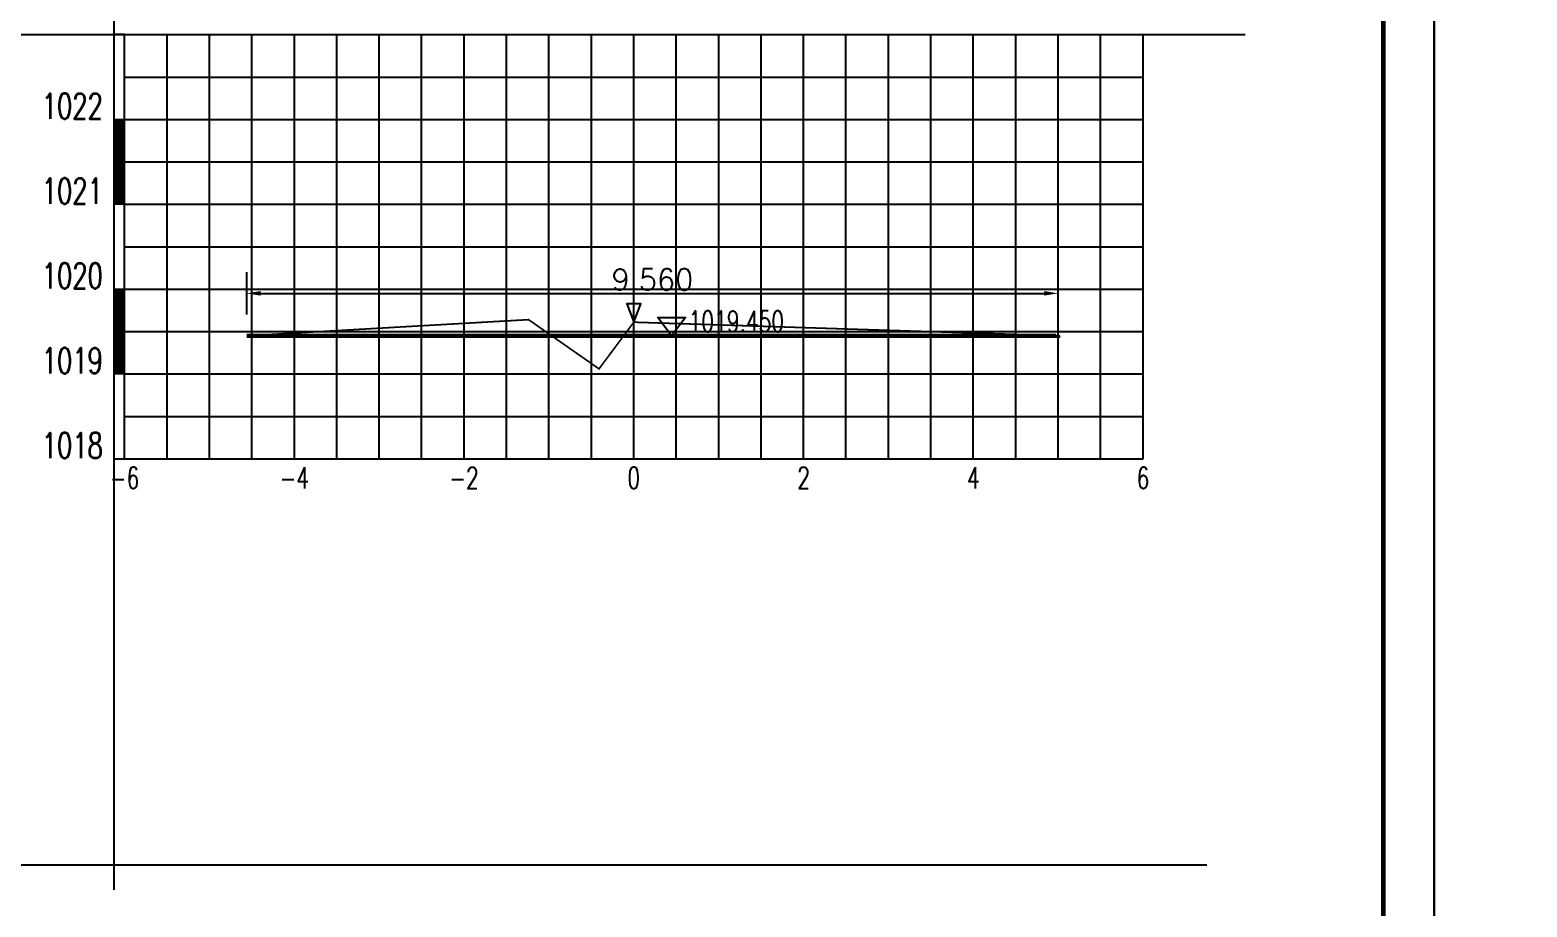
# Model space of a CAD drawing. Extents: x 695776 to 1250176, y 4443437 to 9025597.
# Drawn here: x 736738 to 754379, y 4610918 to 4621257 of the extents above; entities that cross this region are included whole.
import ezdxf
from ezdxf.enums import TextEntityAlignment as Align

# ---------------------------------------------------------------- set-up
doc = ezdxf.new("R2010")
doc.units = 0
doc.header["$LTSCALE"] = 0.5
doc.header["$PDSIZE"] = 0.2
doc.linetypes.add('ACAD_ISO07W100', pattern=[3.5, 0.5, -3])
doc.linetypes.add('CENTER2', pattern=[28.575, 19.05, -3.175, 3.175, -3.175])
doc.layers.get('0').update_dxf_attribs({"linetype": 'CONTINUOUS'})
doc.layers.get('Defpoints').update_dxf_attribs({"linetype": 'CONTINUOUS'})
for name, color, linetype in [('KEDU', 7, 'CONTINUOUS'), ('MIGE', 4, 'ACAD_ISO07W100'), ('MIGE1', 11, 'CONTINUOUS'), ('SANJIAO', 212, 'CONTINUOUS'), ('SHEJI', 1, 'CONTINUOUS'), ('YUANSHI', 2, 'CONTINUOUS'), ('YUANSHI1', 73, 'CONTINUOUS'), ('ZHOUXIAN', 20, 'CENTER2'), ('图框', 7, 'CONTINUOUS'), ('辅助线', 3, 'CONTINUOUS')]:
    doc.layers.add(name, color=color, linetype=linetype)
doc.styles.get("Standard").update_dxf_attribs({"font": 'rs.shx', "bigfont": 'hztxt.shx'})
doc.dimstyles.get("Standard").update_dxf_attribs({"dimtxt": 0.18, "dimasz": 0.18, "dimexe": 0.18, "dimexo": 0.0625, "dimgap": 0.09, "dimtad": 0, "dimtih": 1, "dimtoh": 1, "dimdec": 4, "dimzin": 0, "dimdsep": 46, "dimtxsty": 'Standard', "dimcen": 0.09, "dimadec": 0, "dimazin": 0, "dimtfac": 1, "dimtdec": 4, "dimtofl": 0, "dimtmove": 0, "dimatfit": 3, "dimfxl": 0, "dimtolj": 1, "dimtzin": 0, "dimarcsym": 0})

# ---------------------------------------------------------------- blocks, each defined once
blk = doc.blocks.new('zhunghao')
blk.add_lwpolyline([(0, 0), (0.326, 0.863), (-0.326, 0.863), (0, 0)])
blk = doc.blocks.new('ele_sym08')
blk.add_line((0, 0), (5.597, 0))
blk.add_lwpolyline([(0.901, -0.002), (0.249, 0.861), (1.553, 0.861), (0.901, -0.002)])
at = {"width": 0.7}
blk.add_attdef('ELEVAT', (1.703, 0.181), '', height=1, dxfattribs=at)
blk = doc.blocks.new('*D600')
at = {"color": 0, "lineweight": -2}
for p, q in [((739293, 4617902), (739293, 4618402)), ((748853, 4617902), (748853, 4618402)), ((739456, 4618152), (748691, 4618152))]:
    blk.add_line(p, q, dxfattribs=at)
at = {"color": 0}
for points in [[(739456, 4618179), (739456, 4618125), (739293, 4618152)], [(748691, 4618179), (748691, 4618125), (748853, 4618152)]]:
    blk.add_solid(points, dxfattribs=at)
at = {"layer": 'Defpoints', "color": 0}
for p in [(748853, 4618152), (739293, 4617652), (748853, 4617652)]:
    blk.add_point(p, dxfattribs=at)
at = {"color": 0, "insert": (744073, 4618314), "char_height": 250, "attachment_point": 5}
blk.add_mtext('\\A1;9.560', dxfattribs=at)
blk = doc.blocks.new('bc1_100')
blk.add_lwpolyline([(0.064, 1), (-0.063, 1), (-0.063, 0), (0.064, 0)], close=True)
at = {"width": 0.7}
blk.add_attdef('BC', text='', height=0.3, dxfattribs=at).set_placement((-0.193, 0.007), align=Align.RIGHT)
blk = doc.blocks.new('bc0_100')
for p, q in [((-0.063, 1), (-0.063, 0)), ((0.063, 0), (0.063, 1))]:
    blk.add_line(p, q)
at = {"const_width": 0.126}
blk.add_lwpolyline([(0, 1), (0, 0)], dxfattribs=at)
at = {"width": 0.7}
blk.add_attdef('BC', text='', height=0.3, dxfattribs=at).set_placement((-0.193, 0.007), align=Align.RIGHT)

msp = doc.modelspace()

# ---------------------------------------------------------------- linework, layer by layer
at = {"layer": 'MIGE', "linetype": 'Continuous'}
for p, q in [((738353.446, 4616201.7532), (738353.446, 4621201.7532)), ((739353.446, 4616201.7532), (739353.446, 4621201.7532)), ((740353.446, 4616201.7532), (740353.446, 4621201.7532)), ((741353.446, 4616201.7532), (741353.446, 4621201.7532)), ((742353.446, 4616201.7532), (742353.446, 4621201.7532)), ((743353.446, 4616201.7532), (743353.446, 4621201.7532)), ((744353.446, 4616201.7532), (744353.446, 4621201.7532)), ((745353.446, 4616201.7532), (745353.446, 4621201.7532)), ((746353.446, 4616201.7532), (746353.446, 4621201.7532)), ((747353.446, 4616201.7532), (747353.446, 4621201.7532)), ((748353.446, 4616201.7532), (748353.446, 4621201.7532)), ((749353.446, 4616201.7532), (749353.446, 4621201.7532)), ((737853.446, 4620701.7532), (749853.446, 4620701.7532)), ((737853.446, 4619701.7532), (749853.446, 4619701.7532)), ((737853.446, 4618701.7532), (749853.446, 4618701.7532)), ((737853.446, 4617701.7532), (749853.446, 4617701.7532)), ((737853.446, 4616701.7532), (749853.446, 4616701.7532))]:
    msp.add_line(p, q, dxfattribs=at)
at = {"layer": 'MIGE1'}
for p, q in [((737853.446, 4621201.7532), (749853.446, 4621201.7532)), ((737853.446, 4616201.7532), (737853.446, 4621201.7532)), ((738853.446, 4616201.7532), (738853.446, 4621201.7532)), ((739853.446, 4616201.7532), (739853.446, 4621201.7532)), ((740853.446, 4616201.7532), (740853.446, 4621201.7532)), ((741853.446, 4616201.7532), (741853.446, 4621201.7532)), ((742853.446, 4616201.7532), (742853.446, 4621201.7532)), ((743853.446, 4616201.7532), (743853.446, 4621201.7532)), ((744853.446, 4616201.7532), (744853.446, 4621201.7532)), ((745853.446, 4616201.7532), (745853.446, 4621201.7532)), ((746853.446, 4616201.7532), (746853.446, 4621201.7532)), ((747853.446, 4616201.7532), (747853.446, 4621201.7532)), ((748853.446, 4616201.7532), (748853.446, 4621201.7532)), ((749853.446, 4616201.7532), (749853.446, 4621201.7532)), ((737853.446, 4620201.7532), (749853.446, 4620201.7532)), ((737853.446, 4619201.7532), (749853.446, 4619201.7532)), ((737853.446, 4618201.7532), (749853.446, 4618201.7532)), ((737853.446, 4617201.7532), (749853.446, 4617201.7532)), ((737853.446, 4616201.7532), (749853.446, 4616201.7532))]:
    msp.add_line(p, q, dxfattribs=at)
at = {"layer": 'SHEJI', "const_width": 50}
msp.add_lwpolyline([(739293.446, 4617651.7532), (742885.3425, 4617651.7532), (743734.1732, 4617651.7532), (743853.446, 4617651.7532), (748853.446, 4617651.7532), (748853.446, 4617652.3907)], dxfattribs=at)
at = {"layer": 'YUANSHI', "const_width": 20}
for points in [[(739293.446, 4617651.7532), (742613.446, 4617841.7532), (742885.3425, 4617651.7532)], [(743734.1732, 4617651.7532), (743853.446, 4617811.7532), (748853.446, 4617652.3907)], [(748853.446, 4617652.3907), (748873.446, 4617651.7532)]]:
    msp.add_lwpolyline(points, dxfattribs=at)
at = {"layer": 'YUANSHI1', "const_width": 20}
msp.add_lwpolyline([(742885.3425, 4617651.7532), (743443.446, 4617261.7532), (743734.1732, 4617651.7532)], dxfattribs=at)
at = {"layer": 'ZHOUXIAN'}
msp.add_line((743853.446, 4616761.7532), (743853.446, 4618341.7532), dxfattribs=at)
at = {"layer": '图框', "linetype": 'Continuous', "lineweight": -2, "flags": 128}
for points in [[(702884.361, 4636624.2316), (702884.361, 4600984.2316), (753284.361, 4600984.2316), (753284.361, 4636624.2316), (702884.361, 4636624.2316)], [(753284.361, 4636624.2316), (753284.361, 4600984.2316), (803684.361, 4600984.2316), (803684.361, 4636624.2316), (753284.361, 4636624.2316)]]:
    msp.add_lwpolyline(points, dxfattribs=at)
at = {"layer": '图框', "linetype": 'Continuous', "lineweight": 60, "flags": 128}
msp.add_lwpolyline([(705884.361, 4636024.2316), (752684.361, 4636024.2316), (752684.361, 4601584.2316), (705884.361, 4601584.2316), (705884.361, 4636024.2316)], dxfattribs=at)
at = {"layer": '辅助线'}
for points in [[(737727.2504, 4631798.018), (737727.2504, 4611120.6194)], [(708600.2452, 4621201.7532), (751055.5868, 4621201.7532)], [(708600.2452, 4611415.4696), (750605.5668, 4611415.4696)]]:
    msp.add_lwpolyline(points, dxfattribs=at)

# ---------------------------------------------------------------- block references
at = {"xscale": 250, "yscale": 250, "zscale": 250}
msp.add_blockref('ele_sym08', (744073.446, 4617651.7532), dxfattribs=at).add_auto_attribs({'ELEVAT': '1019.450'})
at = {"layer": 'KEDU', "xscale": 1000, "yscale": 1000, "zscale": 1000}
for name, p, values in [('bc1_100', (737790.198, 4620201.7532), {'BC': '1022'}), ('bc0_100', (737790.198, 4619201.7532), {'BC': '1021'}), ('bc1_100', (737790.198, 4618201.7532), {'BC': '1020'}), ('bc0_100', (737790.198, 4617201.7532), {'BC': '1019'}), ('bc1_100', (737790.198, 4616201.7532), {'BC': '1018'})]:
    msp.add_blockref(name, p, dxfattribs=at).add_auto_attribs(values)
at = {"layer": 'SANJIAO', "xscale": 250, "yscale": 250, "zscale": 250}
msp.add_blockref('zhunghao', (743853.446, 4617811.7532), dxfattribs=at)

# ---------------------------------------------------------------- texts
at = {"layer": 'KEDU', "width": 0.7}
for s, p in [('-6', (737853.446, 4615851.7532)), ('-4', (739853.446, 4615851.7532)), ('-2', (741853.446, 4615851.7532)), ('0', (743853.446, 4615851.7532)), ('0', (743853.446, 4615851.7532)), ('2', (745853.446, 4615851.7532)), ('4', (747853.446, 4615851.7532)), ('6', (749853.446, 4615851.7532))]:
    msp.add_text(s, height=250, dxfattribs=at).set_placement(p, align=Align.CENTER)

# ---------------------------------------------------------------- dimensions: what is measured, and where the dimension line sits
dim = msp.add_linear_dim(base=(748853.446, 4618151.7532), p1=(739293.446, 4617651.7532), p2=(748853.446, 4617651.7532), dimstyle='Standard', override={"dimtxt": 250, "dimasz": 162.5, "dimexe": 250, "dimexo": 250, "dimgap": 37.5, "dimtad": 1, "dimtih": 0, "dimtoh": 0, "dimdec": 3, "dimlfac": 0.001})
dim.commit()
dim.dimension.update_dxf_attribs({"geometry": '*D600', "text_midpoint": (744073.446, 4618314.2532)})

doc.saveas('drawing.dxf')
